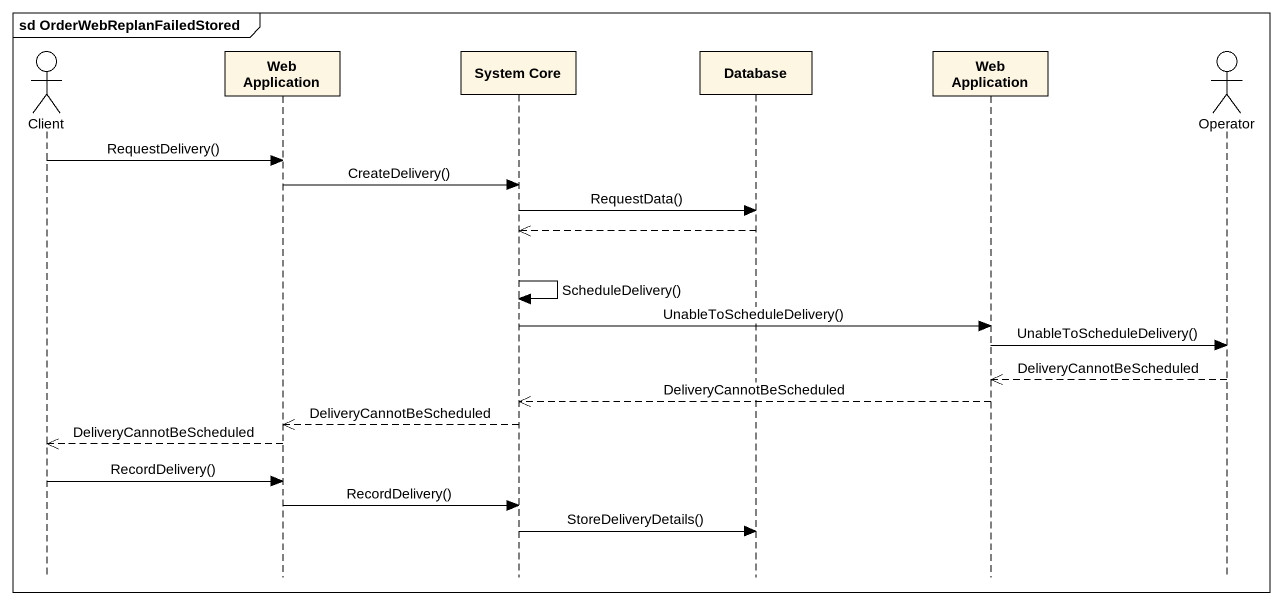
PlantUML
@startuml
mainframe sd OrderWebReplanFailedStored
hide footbox
actor Client
participant "Web Application" as Web_Application
participant "System Core" as System_Core
participant "Database" as Database_
participant "Web Application" as Web_Application_2
actor Operator

Client -> Web_Application : RequestDelivery()
Web_Application -> System_Core : CreateDelivery()
System_Core -> Database_ : RequestData()
Database_ -->> System_Core
System_Core -> System_Core : ScheduleDelivery()
System_Core -> Web_Application_2 : UnableToScheduleDelivery()
Web_Application_2 -> Operator : UnableToScheduleDelivery()
Operator -->> Web_Application_2 : DeliveryCannotBeScheduled
Web_Application_2 -->> System_Core : DeliveryCannotBeScheduled
System_Core -->> Web_Application : DeliveryCannotBeScheduled
Web_Application -->> Client : DeliveryCannotBeScheduled
Client -> Web_Application : RecordDelivery()
Web_Application -> System_Core : RecordDelivery()
System_Core -> Database_ : StoreDeliveryDetails()
@enduml
